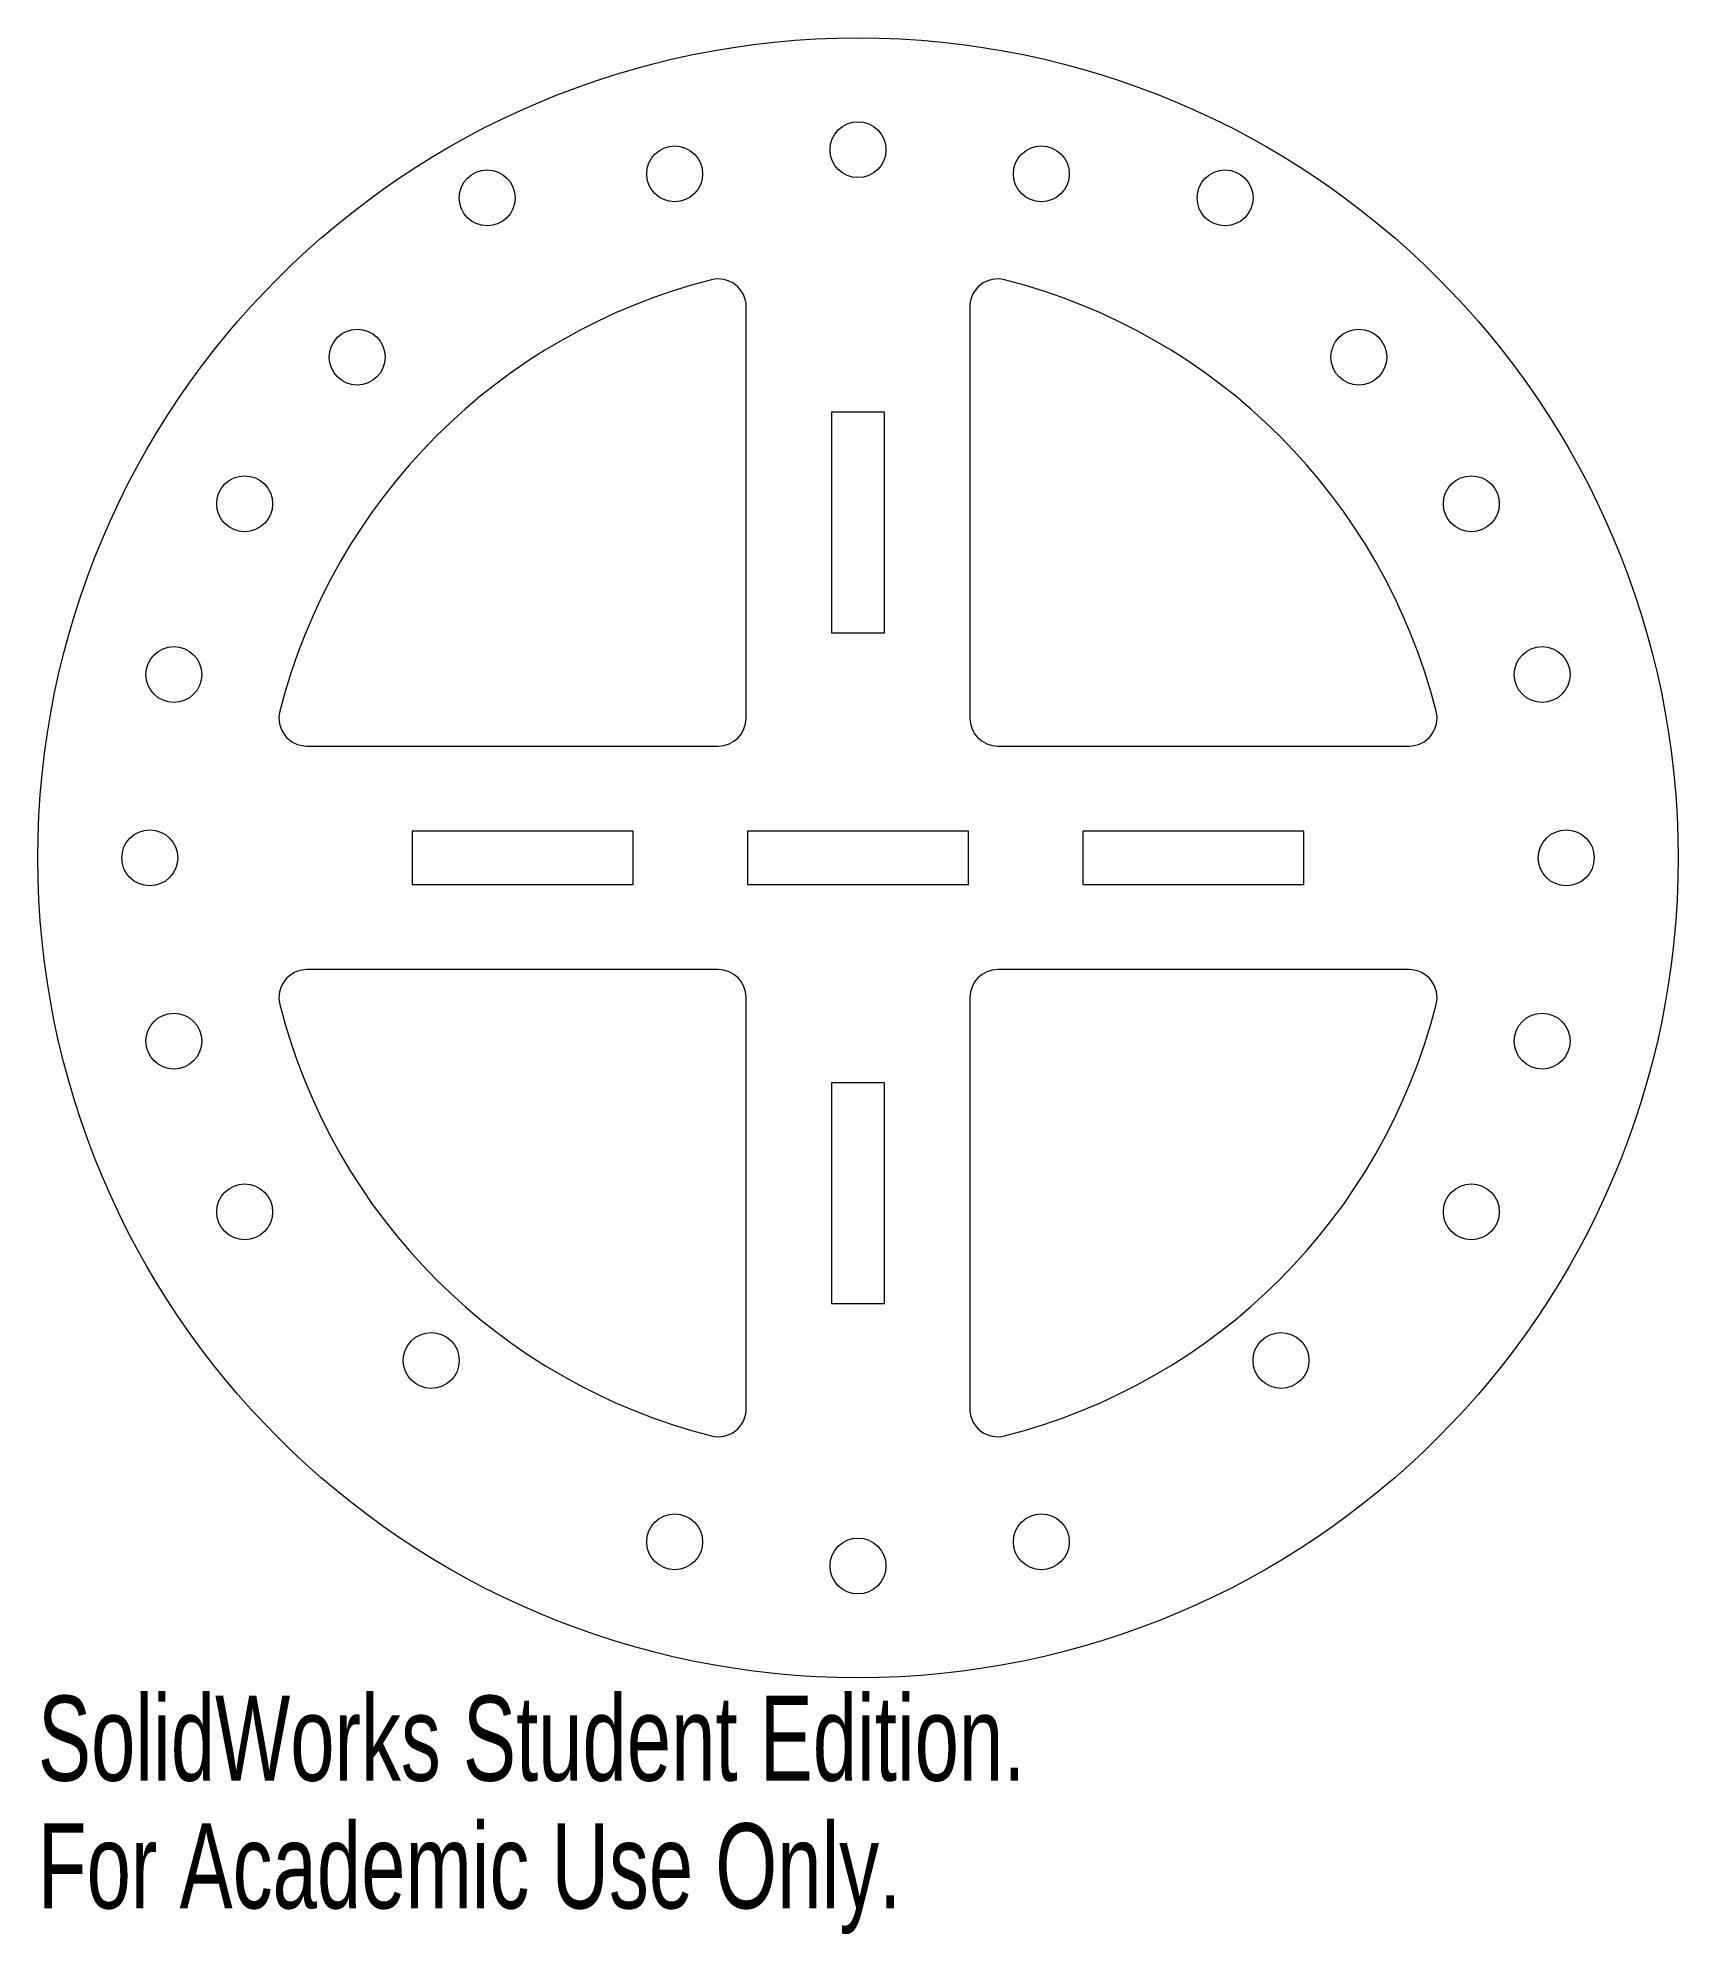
# Model space of a CAD drawing. Header units: inches. Extents: x -1.83 to 1.83, y -2.75 to 1.49.
import ezdxf

# ---------------------------------------------------------------- set-up
doc = ezdxf.new("R2010")
doc.units = ezdxf.units.IN
doc.header["$MEASUREMENT"] = 0
doc.styles.add('SLDTEXTSTYLE0', font='TXT', dxfattribs={"width": 0.7})

msp = doc.modelspace()

# ---------------------------------------------------------------- linework, layer by layer
at = {"color": 7, "linetype": 'Continuous', "lineweight": 15}
for p, q in [((-0.25, -0.0301), (-0.25, 0.8896)), ((0.25, 0.8896), (0.25, -0.0301)), ((0.0595, 0.6544), (-0.0595, 0.6544)), ((-0.0595, 0.6544), (-0.0595, 0.1604)), ((0.0595, 0.1604), (0.0595, 0.6544)), ((-0.0595, 0.1604), (0.0595, 0.1604)), ((-1.2322, -0.0926), (-0.3125, -0.0926)), ((0.3125, -0.0926), (1.2322, -0.0926)), ((-0.503, -0.2831), (-0.997, -0.2831)), ((-0.997, -0.2831), (-0.997, -0.4021)), ((-0.503, -0.4021), (-0.503, -0.2831)), ((0.247, -0.2831), (-0.247, -0.2831)), ((-0.247, -0.2831), (-0.247, -0.4021)), ((0.247, -0.4021), (0.247, -0.2831)), ((0.997, -0.2831), (0.503, -0.2831)), ((0.503, -0.2831), (0.503, -0.4021)), ((0.997, -0.4021), (0.997, -0.2831)), ((-0.997, -0.4021), (-0.503, -0.4021)), ((-0.247, -0.4021), (0.247, -0.4021)), ((0.503, -0.4021), (0.997, -0.4021)), ((-0.3125, -0.5926), (-1.2322, -0.5926)), ((1.2322, -0.5926), (0.3125, -0.5926)), ((-0.25, -1.5748), (-0.25, -0.6551)), ((0.25, -0.6551), (0.25, -1.5748)), ((0.0595, -0.8456), (-0.0595, -0.8456)), ((-0.0595, -0.8456), (-0.0595, -1.3396)), ((0.0595, -1.3396), (0.0595, -0.8456)), ((-0.0595, -1.3396), (0.0595, -1.3396))]:
    msp.add_line(p, q, dxfattribs=at)
for centre, radius in [((0, -0.3426), 1.8337), ((0, 1.2411), 0.0625), ((-0.4099, 1.1871), 0.0625), ((0.4099, 1.1871), 0.0625), ((-0.8292, 1.1333), 0.0625), ((0.8208, 1.1333), 0.0625), ((-1.1198, 0.7773), 0.0625), ((1.1198, 0.7773), 0.0625), ((-1.3715, 0.4493), 0.0625), ((1.3715, 0.4493), 0.0625), ((-1.5297, 0.0673), 0.0625), ((1.5297, 0.0673), 0.0625), ((-1.5837, -0.3426), 0.0625), ((1.5837, -0.3426), 0.0625), ((-1.5297, -0.7525), 0.0625), ((1.5297, -0.7525), 0.0625), ((-1.3715, -1.1344), 0.0625), ((1.3715, -1.1344), 0.0625), ((-0.9542, -1.4667), 0.0625), ((0.9458, -1.4667), 0.0625), ((-0.4099, -1.8723), 0.0625), ((0.4099, -1.8723), 0.0625), ((0, -1.9263), 0.0625)]:
    msp.add_circle(centre, radius, dxfattribs=at)
for centre, radius, start, end in [((0, -0.3426), 1.3337, 104.231, 165.769), ((-0.3125, 0.8896), 0.0625, 0, 104.231), ((0.3125, 0.8896), 0.0625, 75.769, 180), ((0, -0.3426), 1.3337, 14.231, 75.769), ((-1.2322, -0.0301), 0.0625, 165.769, 270), ((-0.3125, -0.0301), 0.0625, 270, 0), ((0.3125, -0.0301), 0.0625, 180, 270), ((1.2322, -0.0301), 0.0625, 270, 14.231), ((-1.2322, -0.6551), 0.0625, 90, 194.231), ((-0.3125, -0.6551), 0.0625, 0, 90), ((0.3125, -0.6551), 0.0625, 90, 180), ((1.2322, -0.6551), 0.0625, 345.769, 90), ((0, -0.3426), 1.3337, 194.231, 255.769), ((0, -0.3426), 1.3337, 284.231, 345.769), ((-0.3125, -1.5748), 0.0625, 255.769, 0), ((0.3125, -1.5748), 0.0625, 180, 284.231)]:
    msp.add_arc(centre, radius, start, end, dxfattribs=at)

# ---------------------------------------------------------------- texts
at = {"color": 7, "linetype": 'Continuous', "char_height": 0.1903, "attachment_point": 1, "style": 'SLDTEXTSTYLE0'}
for s, insert in [('SolidWorks Student Edition.', (-1.8337, -2.2164)), ('For Academic Use Only.', (-1.8337, -2.5019))]:
    msp.add_mtext(s, dxfattribs=dict(at, insert=insert))

doc.saveas('drawing.dxf')
